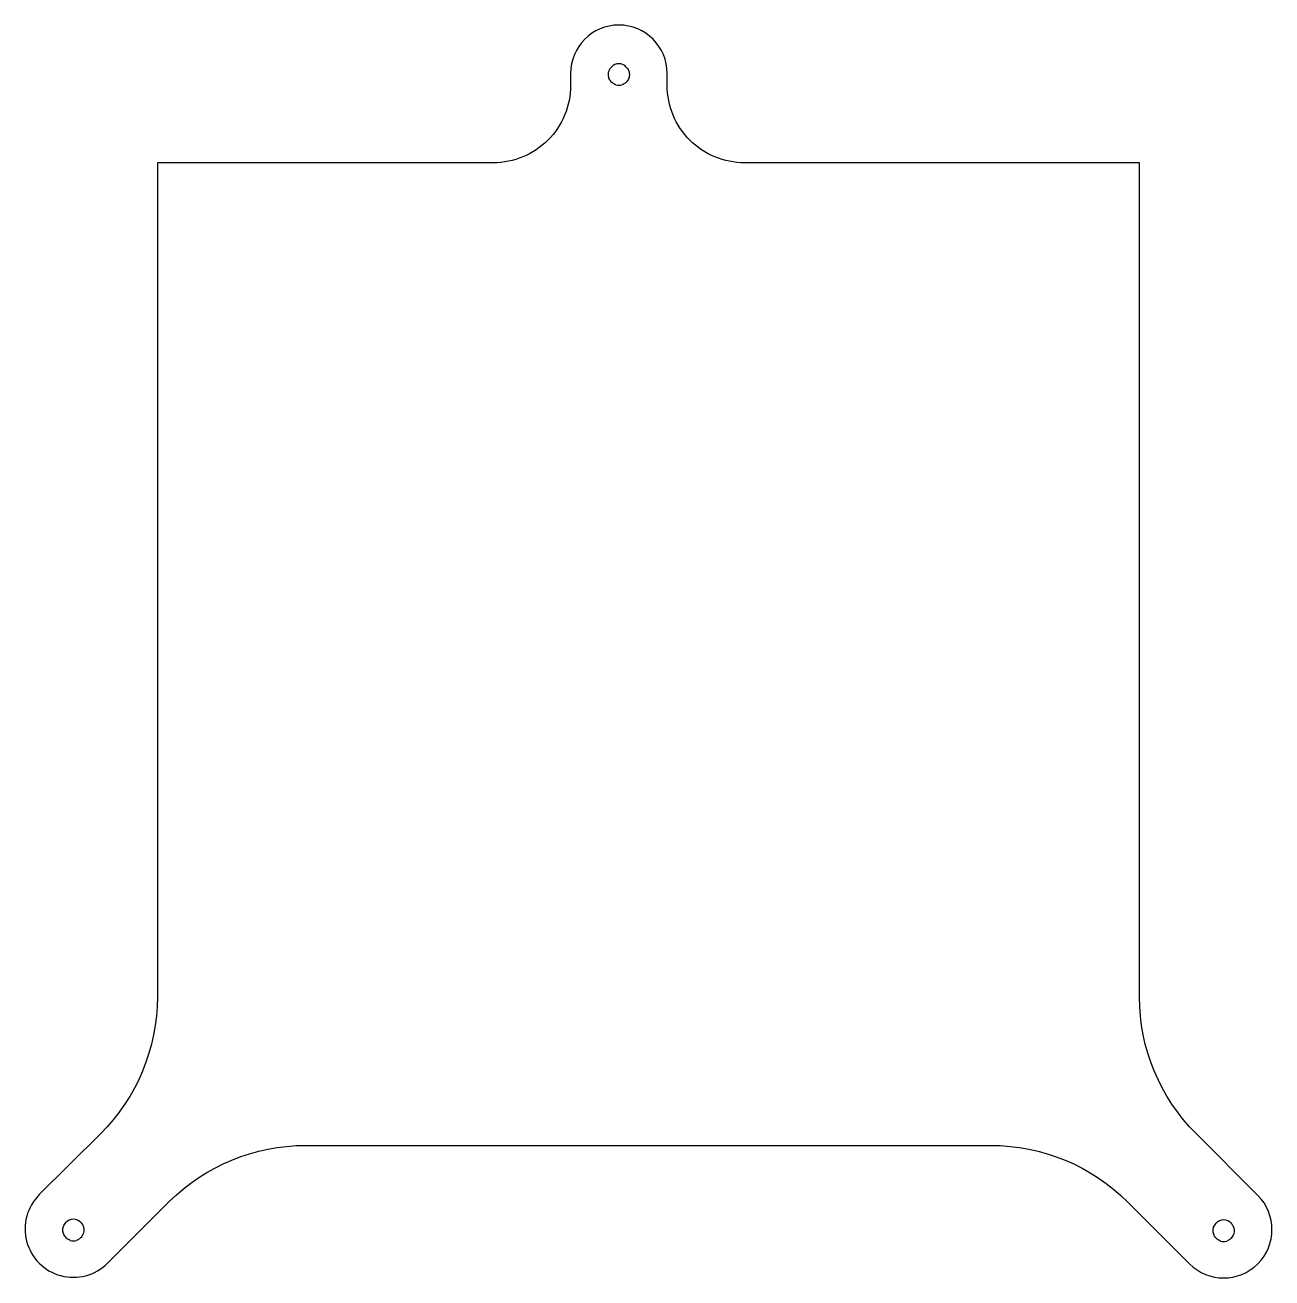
# Model space of a CAD drawing. Header units: millimetres. Extents: x -160 to 162, y -170 to 153.
import ezdxf

# ---------------------------------------------------------------- set-up
doc = ezdxf.new("R2010")
doc.units = ezdxf.units.MM
doc.layers.get('0').update_dxf_attribs({"linetype": 'CONTINUOUS'})

msp = doc.modelspace()

# ---------------------------------------------------------------- linework, layer by layer
msp.add_lwpolyline([(-87.9, -136.2), (89.35, -136.2, -0.19894), (124.71, -150.85), (140.66, -166.8, 1), (158.34, -149.12), (142.38, -133.16, -0.198885), (127.74, -97.81), (127.74, 117.8), (25.6, 117.8, -0.414214), (5.6, 137.8), (5.6, 140.91, 1), (-19.4, 140.91), (-19.4, 137.8, -0.414214), (-39.4, 117.8), (-126.26, 117.8), (-126.26, -97.78, -0.199651), (-141, -133.23), (-156.79, -148.93, 1), (-139.16, -166.66), (-123.16, -150.74, -0.198174)], format="xyb", close=True)
for centre, radius, start, end in [((-6.9, 140.91), 2.52, 40.53, 139.47), ((-6.9, 140.91), 3.07, 255.0324, 284.9676), ((-147.97, -157.79), 2.52, 40.53, 139.47), ((149.5, -157.96), 2.52, 40.53, 139.47), ((-147.97, -157.79), 3.07, 255.0324, 284.9676), ((149.5, -157.96), 3.07, 255.0324, 284.9676)]:
    msp.add_arc(centre, radius, start, end)
for points, knots in [([(-7.69, 137.94), (-8.06, 138.08), (-8.4, 138.28), (-8.97, 138.8), (-9.19, 139.11), (-9.51, 139.78), (-9.6, 140.13), (-9.64, 140.85), (-9.59, 141.2), (-9.4, 141.72), (-9.31, 141.91), (-9.09, 142.25), (-8.96, 142.41), (-8.81, 142.55)], [0, 0, 0, 0, 0.1175875, 0.1175875, 0.2310873, 0.2310873, 0.3404978, 0.3404978, 0.4458173, 0.4458173, 0.5082967, 0.5082967, 0.5692486, 0.5692486, 0.5692486, 0.5692486]), ([(-4.98, 142.55), (-4.74, 142.32), (-4.55, 142.05), (-4.26, 141.43), (-4.19, 141.09), (-4.16, 140.38), (-4.22, 140.02), (-4.47, 139.33), (-4.67, 139.01), (-5.08, 138.56), (-5.26, 138.4), (-5.66, 138.14), (-5.88, 138.03), (-6.1, 137.94)], [0, 0, 0, 0, 0.0997698, 0.0997698, 0.2036183, 0.2036183, 0.3115436, 0.3115436, 0.423544, 0.423544, 0.4944279, 0.4944279, 0.5668473, 0.5668473, 0.5668473, 0.5668473]), ([(-148.77, -160.76), (-149.14, -160.63), (-149.48, -160.42), (-150.04, -159.9), (-150.27, -159.6), (-150.59, -158.93), (-150.68, -158.57), (-150.72, -157.86), (-150.67, -157.51), (-150.48, -156.98), (-150.39, -156.79), (-150.17, -156.45), (-150.04, -156.29), (-149.89, -156.16)], [0, 0, 0, 0, 0.1175875, 0.1175875, 0.2310873, 0.2310873, 0.3404978, 0.3404978, 0.4458173, 0.4458173, 0.5082967, 0.5082967, 0.5692486, 0.5692486, 0.5692486, 0.5692486]), ([(-146.06, -156.16), (-145.82, -156.38), (-145.62, -156.66), (-145.34, -157.28), (-145.26, -157.62), (-145.24, -158.32), (-145.29, -158.68), (-145.55, -159.37), (-145.74, -159.69), (-146.16, -160.15), (-146.34, -160.3), (-146.74, -160.57), (-146.95, -160.68), (-147.18, -160.76)], [0, 0, 0, 0, 0.0997698, 0.0997698, 0.2036183, 0.2036183, 0.3115436, 0.3115436, 0.423544, 0.423544, 0.4944279, 0.4944279, 0.5668473, 0.5668473, 0.5668473, 0.5668473]), ([(148.7, -160.93), (148.33, -160.8), (148, -160.59), (147.43, -160.07), (147.2, -159.77), (146.88, -159.09), (146.79, -158.74), (146.76, -158.03), (146.8, -157.68), (146.99, -157.15), (147.08, -156.96), (147.31, -156.62), (147.44, -156.46), (147.58, -156.32)], [0, 0, 0, 0, 0.1175875, 0.1175875, 0.2310873, 0.2310873, 0.3404978, 0.3404978, 0.4458173, 0.4458173, 0.5082967, 0.5082967, 0.5692486, 0.5692486, 0.5692486, 0.5692486]), ([(151.41, -156.32), (151.65, -156.55), (151.85, -156.83), (152.13, -157.44), (152.21, -157.79), (152.23, -158.49), (152.18, -158.85), (151.92, -159.54), (151.73, -159.86), (151.31, -160.31), (151.13, -160.47), (150.73, -160.74), (150.52, -160.85), (150.29, -160.93)], [0, 0, 0, 0, 0.0997698, 0.0997698, 0.2036183, 0.2036183, 0.3115436, 0.3115436, 0.423544, 0.423544, 0.4944279, 0.4944279, 0.5668473, 0.5668473, 0.5668473, 0.5668473])]:
    msp.add_open_spline(points, degree=3, knots=knots)

doc.saveas('drawing.dxf')
